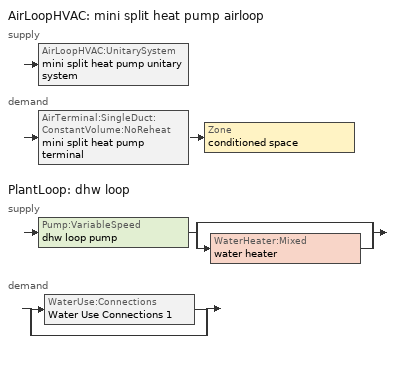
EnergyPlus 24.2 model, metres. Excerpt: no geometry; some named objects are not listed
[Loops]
AirLoopHVAC 'mini split heat pump airloop'
 supply: AirLoopHVAC:UnitarySystem 'mini split heat pump unitary system'
 demand: AirTerminal:SingleDuct:ConstantVolume:NoReheat 'mini split heat pump terminal' > Zone 'conditioned space'
PlantLoop 'dhw loop'
 supply: Pump:VariableSpeed 'dhw loop pump' > split
  | bypass
  | WaterHeater:Mixed 'water heater'
 demand: split
  | WaterUse:Connections 'Water Use Connections 1'
  | bypass
[ZoneControl:Thermostat]
conditioned space Thermostat: Zone or ZoneList=conditioned space; Control Type Schedule=conditioned space Thermostat Schedule; Control 1=conditioned space temperature setpoint; Temperature Difference Between Cutout And Setpoint {deltaC}=0
[ThermostatSetpoint:DualSetpoint]
conditioned space temperature setpoint: Heating Setpoint Temperature Schedule=heating setpoint; Cooling Setpoint Temperature Schedule=cooling setpoint
[ZoneHVAC:Baseboard:Convective:Electric]
electric baseboard: Availability Schedule=Always On Discrete; Heating Design Capacity {W}=9755.75; Efficiency=1
[AirTerminal:SingleDuct:ConstantVolume:NoReheat]
mini split heat pump terminal: Availability Schedule=Always On Discrete; Maximum Air Flow Rate {m3/s}=0.284584
[Zone equipment]
conditioned space: electric baseboard, mini split heat pump terminal
[AirLoopHVAC]
mini split heat pump airloop: Design Supply Air Flow Rate {m3/s}=0.284584; Design Return Air Flow Fraction of Supply Air Flow=1
[Sizing:System]
mini split heat pump airloop: Type of Load to Size On=Sensible; Design Outdoor Air Flow Rate {m3/s}=Autosize; Central Heating Maximum System Air Flow Ratio=0.3; Preheat Design Temperature {C}=7; Preheat Design Humidity Ratio {kgWater/kgDryAir}=0.008; Precool Design Temperature {C}=12.8; Precool Design Humidity Ratio {kgWater/kgDryAir}=0.008; Central Cooling Design Supply Air Temperature {C}=12.8; Central Heating Design Supply Air Temperature {C}=16.7; Type of Zone Sum to Use=NonCoincident; 100% Outdoor Air in Cooling=Yes; 100% Outdoor Air in Heating=Yes; Central Cooling Design Supply Air Humidity Ratio {kgWater/kgDryAir}=0.0085; Central Heating Design Supply Air Humidity Ratio {kgWater/kgDryAir}=0.008; Cooling Supply Air Flow Rate Method=DesignDay; Cooling Supply Air Flow Rate {m3/s}=0; Cooling Supply Air Flow Rate Per Floor Area {m3/s-m2}=0.00996765; Cooling Fraction of Autosized Cooling Supply Air Flow Rate=1; Cooling Supply Air Flow Rate Per Unit Cooling Capacity {m3/s-W}=3.94755e-05; Heating Supply Air Flow Rate Method=DesignDay; Heating Supply Air Flow Rate {m3/s}=0; Heating Supply Air Flow Rate Per Floor Area {m3/s-m2}=0.00996765; Heating Fraction of Autosized Heating Supply Air Flow Rate=1; Heating Fraction of Autosized Cooling Supply Air Flow Rate=1; Heating Supply Air Flow Rate Per Unit Heating Capacity {m3/s-W}=3.15882e-05; System Outdoor Air Method=ZoneSum; Zone Maximum Outdoor Air Fraction=1; Cooling Design Capacity Method=CoolingDesignCapacity; Cooling Design Capacity {W}=Autosize; Cooling Design Capacity Per Floor Area {W/m2}=234.7; Fraction of Autosized Cooling Design Capacity=1; Heating Design Capacity Method=HeatingDesignCapacity; Heating Design Capacity {W}=Autosize; Heating Design Capacity Per Floor Area {W/m2}=157; Fraction of Autosized Heating Design Capacity=1; Central Cooling Capacity Control Method=OnOff; Occupant Diversity=Autosize
[AvailabilityManager:Scheduled]
mini split heat pump airloop Availability Manager: Schedule=Always On Discrete
[AirLoopHVAC:UnitarySystem]
mini split heat pump unitary system: Control Type=Load; Controlling Zone or Thermostat Location=conditioned space; Dehumidification Control Type=None; Availability Schedule=Always On Discrete; Supply Fan=mini split heat pump supply fan; Fan Placement=BlowThrough; Supply Air Fan Operating Mode Schedule=mini split heat pump auto fan schedule; Heating Coil=mini split heat pump htg coil; DX Heating Coil Sizing Ratio=1; Cooling Coil=mini split heat pump clg coil; Use DOAS DX Cooling Coil=No; Minimum Supply Air Temperature {C}=2; Latent Load Control=SensibleOnlyLoadControl; Cooling Supply Air Flow Rate Method=SupplyAirFlowRate; Cooling Supply Air Flow Rate {m3/s}=0.284584; Heating Supply Air Flow Rate Method=SupplyAirFlowRate; Heating Supply Air Flow Rate {m3/s}=0.284584; No Load Supply Air Flow Rate Method=SupplyAirFlowRate; No Load Supply Air Flow Rate {m3/s}=0; No Load Supply Air Flow Rate Control Set To Low Speed=Yes; Maximum Supply Air Temperature {C}=48.8889; Maximum Outdoor Dry-Bulb Temperature for Supplemental Heater Operation {C}=21; Ancillary On-Cycle Electric Power {W}=0; Ancillary Off-Cycle Electric Power {W}=0; Design Specification Multispeed Object=Unitary System Performance Multispeed 1
[Fan:SystemModel]
mini split heat pump supply fan: Availability Schedule=Always On Discrete; Design Maximum Air Flow Rate {m3/s}=0.350473; Speed Control Method=Discrete; Electric Power Minimum Flow Rate Fraction=0.2; Design Pressure Rise {Pa}=500; Motor Efficiency=1; Motor In Air Stream Fraction=1; Design Electric Power Consumption {W}=Autosize; Design Power Sizing Method=PowerPerFlow; Electric Power Per Unit Flow Rate {W/(m3/s)}=148.322; Electric Power Per Unit Flow Rate Per Unit Pressure {W/((m3/s)-Pa)}=1.66667; Fan Total Efficiency=0.7; Motor Loss Radiative Fraction=0; Number of Speeds=4; Speed Flow Fraction 1=0.20706; Speed Electric Power Fraction 1=0.00888; Speed Flow Fraction 2=0.252; Speed Electric Power Fraction 2=0.016; Speed Flow Fraction 3=0.812; Speed Electric Power Fraction 3=0.53539; Speed Flow Fraction 4=1; Speed Electric Power Fraction 4=1
[Coil:Heating:DX:MultiSpeed]
mini split heat pump htg coil: Availability Schedule=Always On Discrete; Minimum Outdoor Dry-Bulb Temperature for Compressor Operation {C}=-28.8889; Crankcase Heater Capacity {W}=50; Maximum Outdoor Dry-Bulb Temperature for Crankcase Heater Operation {C}=10; Defrost Energy Input Ratio Function of Temperature Curve=Defrosteir; Maximum Outdoor Dry-Bulb Temperature for Defrost Operation {C}=4.44444; Defrost Strategy=ReverseCycle; Defrost Control=Timed; Defrost Time Period Fraction=0.058333; Resistive Defrost Heater Capacity {W}=AutoSize; Apply Part Load Fraction to Speeds Greater than 1=No; Fuel Type=Electricity; Region number for Calculating HSPF=4; Number of Speeds=2; Speed Gross Rated Heating Capacity 1 {W}=1644; Speed Gross Rated Heating COP 1 {W/W}=4.00397; Speed Rated Air Flow Rate 1 {m3/s}=0.0882919; Speed Rated Supply Air Fan Power Per Volume Flow Rate 2017 1 {W/(m3/s)}=773.3; Speed Rated Supply Air Fan Power Per Volume Flow Rate 2023 1 {W/(m3/s)}=934.4; Speed Heating Capacity Function of Temperature Curve Name 1=Heat-CAP-fT1; Speed Heating Capacity Function of Flow Fraction Curve Name 1=Heat-CAP-fFF1; Speed Energy Input Ratio Function of Temperature Curve Name 1=Heat-EIR-fT1; Speed Energy Input Ratio Function of Flow Fraction Curve Name 1=Heat-EIR-fFF1; Speed Part Load Fraction Correlation Curve Name 1=Heat-PLF-fPLR1; Speed Rated Waste Heat Fraction of Power Input 1=0.2; Speed Waste Heat Function of Temperature Curve Name 1=ConstantBiquadratic 1; Speed Gross Rated Heating Capacity 2 {W}=6475.14; Speed Gross Rated Heating COP 2 {W/W}=2.72212; Speed Rated Air Flow Rate 2 {m3/s}=0.350364; Speed Rated Supply Air Fan Power Per Volume Flow Rate 2017 2 {W/(m3/s)}=773.3; Speed Rated Supply Air Fan Power Per Volume Flow Rate 2023 2 {W/(m3/s)}=934.4; Speed Heating Capacity Function of Temperature Curve Name 2=Heat-CAP-fT2; Speed Heating Capacity Function of Flow Fraction Curve Name 2=Heat-CAP-fFF2; Speed Energy Input Ratio Function of Temperature Curve Name 2=Heat-EIR-fT2; Speed Energy Input Ratio Function of Flow Fraction Curve Name 2=Heat-EIR-fFF2; Speed Part Load Fraction Correlation Curve Name 2=Heat-PLF-fPLR2; Speed Rated Waste Heat Fraction of Power Input 2=0.2; Speed Waste Heat Function of Temperature Curve Name 2=ConstantBiquadratic 1
[Coil:Cooling:DX:MultiSpeed]
mini split heat pump clg coil: Availability Schedule=Always On Discrete; Condenser Type=AirCooled; Minimum Outdoor Dry-Bulb Temperature for Compressor Operation {C}=-25; Apply Part Load Fraction to Speeds Greater than 1=No; Apply Latent Degradation to Speeds Greater than 1=No; Crankcase Heater Capacity {W}=50; Maximum Outdoor Dry-Bulb Temperature for Crankcase Heater Operation {C}=10; Basin Heater Capacity {W/K}=0; Basin Heater Setpoint Temperature {C}=2; Fuel Type=Electricity; Number of Speeds=2; Speed Gross Rated Total Cooling Capacity 1 {W}=1351.96; Speed Gross Rated Sensible Heat Ratio 1=0.806404; Speed Gross Rated Cooling COP 1 {W/W}=3.24129; Speed Rated Air Flow Rate 1 {m3/s}=0.0725462; Speed Rated Evaporator Fan Power Per Volume Flow Rate 2017 1 {W/(m3/s)}=773.3; Speed Rated Evaporator Fan Power Per Volume Flow Rate 2023 1 {W/(m3/s)}=934.4; Speed Total Cooling Capacity Function of Temperature Curve Name 1=Cool-CAP-fT1; Speed Total Cooling Capacity Function of Flow Fraction Curve Name 1=Cool-CAP-fFF1; Speed Energy Input Ratio Function of Temperature Curve Name 1=Cool-EIR-fT1; Speed Energy Input Ratio Function of Flow Fraction Curve Name 1=Cool-EIR-fFF1; Speed Part Load Fraction Correlation Curve Name 1=Cool-PLF-fPLR1; Speed Nominal Time for Condensate Removal to Begin 1 {s}=1000; Speed Ratio of Initial Moisture Evaporation Rate and Steady State Latent Capacity 1=1.5; Speed Maximum Cycling Rate 1 {cycles/hr}=3; Speed Latent Capacity Time Constant 1 {s}=45; Speed Rated Waste Heat Fraction of Power Input 1=0.2; Speed Waste Heat Function of Temperature Curve Name 1=ConstantBiquadratic; Speed Evaporative Condenser Effectiveness 1=0.9; Speed Evaporative Condenser Air Flow Rate 1 {m3/s}=AutoSize; Speed Rated Evaporative Condenser Pump Power Consumption 1 {W}=AutoSize; Speed Gross Rated Total Cooling Capacity 2 {W}=5327.81; Speed Gross Rated Sensible Heat Ratio 2=0.759942; Speed Gross Rated Cooling COP 2 {W/W}=2.58185; Speed Rated Air Flow Rate 2 {m3/s}=0.284495; Speed Rated Evaporator Fan Power Per Volume Flow Rate 2017 2 {W/(m3/s)}=773.3; Speed Rated Evaporator Fan Power Per Volume Flow Rate 2023 2 {W/(m3/s)}=934.4; Speed Total Cooling Capacity Function of Temperature Curve Name 2=Cool-CAP-fT2; Speed Total Cooling Capacity Function of Flow Fraction Curve Name 2=Cool-CAP-fFF2; Speed Energy Input Ratio Function of Temperature Curve Name 2=Cool-EIR-fT2; Speed Energy Input Ratio Function of Flow Fraction Curve Name 2=Cool-EIR-fFF2; Speed Part Load Fraction Correlation Curve Name 2=Cool-PLF-fPLR2; Speed Nominal Time for Condensate Removal to Begin 2 {s}=1000; Speed Ratio of Initial Moisture Evaporation Rate and Steady State Latent Capacity 2=1.5; Speed Maximum Cycling Rate 2 {cycles/hr}=3; Speed Latent Capacity Time Constant 2 {s}=45; Speed Rated Waste Heat Fraction of Power Input 2=0.2; Speed Waste Heat Function of Temperature Curve Name 2=ConstantBiquadratic; Speed Evaporative Condenser Effectiveness 2=0.9; Speed Evaporative Condenser Air Flow Rate 2 {m3/s}=AutoSize; Speed Rated Evaporative Condenser Pump Power Consumption 2 {W}=AutoSize
[UnitarySystemPerformance:Multispeed]
Unitary System Performance Multispeed 1: Number of Speeds for Heating=2; Number of Speeds for Cooling=2; Single Mode Operation=No; No Load Supply Air Flow Rate Ratio=1; Heating Speed Supply Air Flow Ratio 1=0.310345; Cooling Speed Supply Air Flow Ratio 1=0.255; Heating Speed Supply Air Flow Ratio 2=1.23153; Cooling Speed Supply Air Flow Ratio 2=1
[PlantLoop]
dhw loop: Fluid Type=Water; Plant Equipment Operation Scheme=dhw loop Operation Schemes; Maximum Loop Temperature {C}=100; Minimum Loop Temperature {C}=0; Maximum Loop Flow Rate {m3/s}=0.01; Minimum Loop Flow Rate {m3/s}=0; Plant Loop Volume {m3}=0.003; Load Distribution Scheme=Optimal; Plant Loop Demand Calculation Scheme=SingleSetpoint; Common Pipe Simulation=None
[Sizing:Plant]
dhw loop: Loop Type=Heating; Design Loop Exit Temperature {C}=56; Loop Design Temperature Difference {deltaC}=5.55556; Sizing Option=NonCoincident; Zone Timesteps in Averaging Window=1; Coincident Sizing Factor Mode=None
[Pump:VariableSpeed]
dhw loop pump: Design Maximum Flow Rate {m3/s}=0.01; Design Pump Head {Pa}=1; Design Power Consumption {W}=0; Motor Efficiency=0.85; Fraction of Motor Inefficiencies to Fluid Stream=0; Coefficient 1 of the Part Load Performance Curve=0; Coefficient 2 of the Part Load Performance Curve=1; Coefficient 3 of the Part Load Performance Curve=0; Coefficient 4 of the Part Load Performance Curve=0; Design Minimum Flow Rate {m3/s}=0; Pump Control Type=Intermittent; Skin Loss Radiative Fraction=0.5; Design Power Sizing Method=PowerPerFlowPerPressure; Design Electric Power per Unit Flow Rate {W/(m3/s)}=348701.1; Design Shaft Power per Unit Flow Rate per Unit Head {W/((m3/s)-Pa)}=1.28205; Design Minimum Flow Rate Fraction=0
[WaterHeater:Mixed]
water heater: Tank Volume {m3}=0.245635; Setpoint Temperature Schedule=water heater setpoint; Deadband Temperature Difference {deltaC}=2; Maximum Temperature Limit {C}=99; Heater Control Type=Cycle; Heater Maximum Capacity {W}=5500.06; Heater Minimum Capacity {W}=0; Heater Ignition Minimum Flow Rate {m3/s}=0; Heater Ignition Delay {s}=0; Heater Fuel Type=Electricity; Heater Thermal Efficiency=1; Off Cycle Parasitic Fuel Consumption Rate {W}=0; Off Cycle Parasitic Fuel Type=Electricity; Off Cycle Parasitic Heat Fraction to Tank=0; On Cycle Parasitic Fuel Consumption Rate {W}=0; On Cycle Parasitic Fuel Type=Electricity; On Cycle Parasitic Heat Fraction to Tank=0; Ambient Temperature Indicator=Zone; Ambient Temperature Zone=conditioned space; Off Cycle Loss Coefficient to Ambient Temperature {W/K}=2.93714; Off Cycle Loss Fraction to Zone=1; On Cycle Loss Coefficient to Ambient Temperature {W/K}=2.93714; On Cycle Loss Fraction to Zone=1; Use Side Effectiveness=1; Source Side Effectiveness=1; Use Side Design Flow Rate {m3/s}=Autosize; Source Side Design Flow Rate {m3/s}=Autosize; Indirect Water Heating Recovery Time {hr}=1.5; Source Side Flow Control Mode=IndirectHeatPrimarySetpoint
[WaterHeater:Sizing]
water heater: Design Mode=PeakDraw; Time Storage Can Meet Peak Draw {hr}=0.538503; Time for Tank Recovery {hr}=0; Nominal Tank Volume for Autosizing Plant Connections {m3}=1
[SetpointManager:Scheduled]
Setpoint Manager Scheduled 1: Control Variable=Temperature; Schedule=dhw temp
[WaterUse:Connections]
Water Use Connections 1: Drain Water Heat Exchanger Type=None; Drain Water Heat Exchanger Destination=Plant; Water Use Equipment Name 1=dhw fixtures; Water Use Equipment Name 2=dhw distribution waste; Water Use Equipment Name 3=clothes washer; Water Use Equipment Name 4=dishwasher
[WaterUse:Equipment]
Name | Peak Flow Rate {m3/s} | Flow Rate Fraction Schedule | Target Temperature Schedule
dhw fixtures | 4.45828e-06 | dhw fixtures schedule | mixed water temperature schedule
dhw distribution waste | 1.35156e-06 | dhw fixtures schedule | mixed water temperature schedule
clothes washer | 9.69919e-07 | clothes washer schedule
dishwasher | 2.90872e-07 | dishwasher schedule
[PlantEquipmentOperationSchemes]
dhw loop Operation Schemes: Control Scheme Object Type 1=PlantEquipmentOperation:HeatingLoad; Control Scheme Name 1=dhw loop Heating Operation Scheme; Control Scheme Schedule Name 1=Always On Discrete
[PlantEquipmentOperation:HeatingLoad]
dhw loop Heating Operation Scheme: Load Range Lower Limit 1 {W}=0; Load Range Upper Limit 1 {W}=1000000000; Range Equipment List Name 1=dhw loop Heating Equipment List
[PlantEquipmentList]
dhw loop Heating Equipment List: WaterHeater:Mixed, water heater
[EnergyManagementSystem:GlobalVariable]
infil_program_Qfan
infil_program_Qinf
mini_split_heat_pump_airloop_Fan_RTF
natural_vent_program_Qnv
natural_vent_program_Qwhf
[EnergyManagementSystem:InternalVariable]
mini_split_heat_pump_airloop_max_sup_fan_mfr: Internal Data Index Key=mini split heat pump supply fan; Internal Data Type=Fan Maximum Mass Flow Rate
[EnergyManagementSystem:Sensor]
Name | Output:Variable or Output:Meter Index Key | Output:Variable or Output:Meter
airflow_gain | infil flow | Infiltration Sensible Heat Gain Energy
airflow_gain_1 | natural vent flow | Infiltration Sensible Heat Gain Energy
airflow_gain_2 | whole house fan flow | Infiltration Sensible Heat Gain Energy
airflow_loss | infil flow | Infiltration Sensible Heat Loss Energy
airflow_loss_1 | natural vent flow | Infiltration Sensible Heat Loss Energy
airflow_loss_2 | whole house fan flow | Infiltration Sensible Heat Loss Energy
clg_load_cond |  | Cooling:EnergyTransfer:Zone:CONDITIONED SPACE
clg_sp_s; clg_sp_s_1 | cooling setpoint | Schedule Value
clothes_dryer_exhaust_0_sch_s | clothes dryer exhaust 0 schedule | Schedule Value
conditioned_space_clg_unmet_s | conditioned space | Zone Cooling Setpoint Not Met Time
conditioned_space_htg_unmet_s | conditioned space | Zone Heating Setpoint Not Met Time
cool_season | cooling season schedule | Schedule Value
dhw_loss | water heater | Water Heater Heat Loss Energy
dhw_rtf | water heater | Water Heater Runtime Fraction
fridge_tin_s; tin_s; tin_s_1 | conditioned space | Zone Mean Air Temperature
htg_load_cond |  | Heating:EnergyTransfer:Zone:CONDITIONED SPACE
htg_sp_s; htg_sp_s_1 | heating setpoint | Schedule Value
ig_ee_conv | clothes dryer | Electric Equipment Convective Heating Energy
ig_ee_conv_1 | clothes washer | Electric Equipment Convective Heating Energy
ig_ee_conv_2 | cooking range | Electric Equipment Convective Heating Energy
ig_ee_conv_3 | dishwasher | Electric Equipment Convective Heating Energy
ig_ee_conv_4 | fridge | Electric Equipment Convective Heating Energy
ig_ee_conv_5 | misc plug loads | Electric Equipment Convective Heating Energy
ig_ee_conv_6 | whole house fan | Electric Equipment Convective Heating Energy
ig_ee_rad | clothes dryer | Electric Equipment Radiant Heating Energy
ig_ee_rad_1 | clothes washer | Electric Equipment Radiant Heating Energy
ig_ee_rad_2 | cooking range | Electric Equipment Radiant Heating Energy
ig_ee_rad_3 | dishwasher | Electric Equipment Radiant Heating Energy
ig_ee_rad_4 | fridge | Electric Equipment Radiant Heating Energy
ig_ee_rad_5 | misc plug loads | Electric Equipment Radiant Heating Energy
ig_ee_rad_6 | whole house fan | Electric Equipment Radiant Heating Energy
ig_lgt_conv | interior lighting | Lights Convective Heating Energy
ig_lgt_rad | interior lighting | Lights Radiant Heating Energy
ig_lgt_vis | interior lighting | Lights Visible Radiation Heating Energy
ig_oe_conv | clothes dryer 1 | Other Equipment Convective Heating Energy
ig_oe_conv_1 | cooking range 1 | Other Equipment Convective Heating Energy
ig_oe_conv_2 | general water use latent | Other Equipment Convective Heating Energy
ig_oe_conv_3 | general water use sensible | Other Equipment Convective Heating Energy
ig_oe_conv_4 | water heater energy adjustment1 | Other Equipment Convective Heating Energy
ig_oe_rad | clothes dryer 1 | Other Equipment Radiant Heating Energy
ig_oe_rad_1 | cooking range 1 | Other Equipment Radiant Heating Energy
ig_oe_rad_2 | general water use latent | Other Equipment Radiant Heating Energy
ig_oe_rad_3 | general water use sensible | Other Equipment Radiant Heating Energy
ig_oe_rad_4 | water heater energy adjustment1 | Other Equipment Radiant Heating Energy
ig_ppl_conv | occupants | People Convective Heating Energy
ig_ppl_rad | occupants | People Radiant Heating Energy
im_conv | furniture mass conditioned space 1 | Surface Inside Face Convection Heat Gain Energy
im_conv_1 | partition wall mass | Surface Inside Face Convection Heat Gain Energy
im_ig | furniture mass conditioned space 1 | Surface Inside Face Internal Gains Radiation Heat Gain Energy
im_ig_1 | partition wall mass | Surface Inside Face Internal Gains Radiation Heat Gain Energy
im_lgt | furniture mass conditioned space 1 | Surface Inside Face Lights Radiation Heat Gain Energy
im_lgt_1 | partition wall mass | Surface Inside Face Lights Radiation Heat Gain Energy
im_sol | furniture mass conditioned space 1 | Surface Inside Face Solar Radiation Heat Gain Energy
im_sol_1 | partition wall mass | Surface Inside Face Solar Radiation Heat Gain Energy
im_surf | furniture mass conditioned space 1 | Surface Inside Face Net Surface Thermal Radiation Heat Gain Energy
im_surf_1 | partition wall mass | Surface Inside Face Net Surface Thermal Radiation Heat Gain Energy
mech_vent_bath_fan_0_sch_s | mech vent bath fan 0 schedule | Schedule Value
mech_vent_bath_fan_1_sch_s | mech vent bath fan 1 schedule | Schedule Value
mech_vent_range_fan_0_sch_s | mech vent range fan 0 schedule | Schedule Value
mini_split_heat_pump_airloop_Fan_RTF_s | mini split heat pump supply fan | Fan Runtime Fraction Speed 1
mini_split_heat_pump_airloop_Fan_RTF_s_1 | mini split heat pump supply fan | Fan Runtime Fraction Speed 2
mini_split_heat_pump_airloop_Fan_RTF_s_2 | mini split heat pump supply fan | Fan Runtime Fraction Speed 3
mini_split_heat_pump_airloop_Fan_RTF_s_3 | mini split heat pump supply fan | Fan Runtime Fraction Speed 4
mini_split_heat_pump_clg_coil_s | mini split heat pump clg coil | Cooling Coil Total Cooling Energy
mini_split_heat_pump_htg_coil_s | mini split heat pump htg coil | Heating Coil Heating Energy
mini_split_heat_pump_supply_fan_s | mini split heat pump supply fan | Fan Electricity Energy
mv_conv | mech vent bath fan 0 | Electric Equipment Convective Heating Energy
mv_conv_1 | mech vent bath fan 1 | Electric Equipment Convective Heating Energy
mv_conv_2 | mech vent house fan | Electric Equipment Convective Heating Energy
mv_conv_3 | mech vent house fan cfis | Electric Equipment Convective Heating Energy
mv_conv_4 | mech vent range fan 0 | Electric Equipment Convective Heating Energy
mv_conv_5 | mech vent house fan latent load | Other Equipment Convective Heating Energy
mv_conv_6 | mech vent house fan sensible load | Other Equipment Convective Heating Energy
mv_rad | mech vent bath fan 0 | Electric Equipment Radiant Heating Energy
mv_rad_1 | mech vent bath fan 1 | Electric Equipment Radiant Heating Energy
mv_rad_2 | mech vent house fan | Electric Equipment Radiant Heating Energy
mv_rad_3 | mech vent house fan cfis | Electric Equipment Radiant Heating Energy
mv_rad_4 | mech vent range fan 0 | Electric Equipment Radiant Heating Energy
mv_rad_5 | mech vent house fan latent load | Other Equipment Radiant Heating Energy
mv_rad_6 | mech vent house fan sensible load | Other Equipment Radiant Heating Energy
natural_vent_s | natural vent schedule | Schedule Value
out_pb_s |  | Site Outdoor Air Barometric Pressure
out_wt_s |  | Site Outdoor Air Humidity Ratio
site_vw_s |  | Site Wind Speed
ss_back_out | Window1 | Surface Window Shortwave from Zone Back Out Window Heat Transfer Rate
ss_back_out_1 | Window10 | Surface Window Shortwave from Zone Back Out Window Heat Transfer Rate
ss_back_out_10 | Window9 | Surface Window Shortwave from Zone Back Out Window Heat Transfer Rate
ss_back_out_2 | Window11 | Surface Window Shortwave from Zone Back Out Window Heat Transfer Rate
ss_back_out_3 | Window12 | Surface Window Shortwave from Zone Back Out Window Heat Transfer Rate
ss_back_out_4 | Window2 | Surface Window Shortwave from Zone Back Out Window Heat Transfer Rate
ss_back_out_5 | Window4 | Surface Window Shortwave from Zone Back Out Window Heat Transfer Rate
ss_back_out_6 | Window5 | Surface Window Shortwave from Zone Back Out Window Heat Transfer Rate
ss_back_out_7 | Window6 | Surface Window Shortwave from Zone Back Out Window Heat Transfer Rate
ss_back_out_8 | Window7 | Surface Window Shortwave from Zone Back Out Window Heat Transfer Rate
ss_back_out_9 | Window8 | Surface Window Shortwave from Zone Back Out Window Heat Transfer Rate
ss_conv | Door1 | Surface Inside Face Convection Heat Gain Energy
ss_conv_1 | Window1 | Surface Inside Face Convection Heat Gain Energy
ss_conv_10 | Window8 | Surface Inside Face Convection Heat Gain Energy
ss_conv_11 | Window9 | Surface Inside Face Convection Heat Gain Energy
ss_conv_2 | Window10 | Surface Inside Face Convection Heat Gain Energy
ss_conv_3 | Window11 | Surface Inside Face Convection Heat Gain Energy
ss_conv_4 | Window12 | Surface Inside Face Convection Heat Gain Energy
ss_conv_5 | Window2 | Surface Inside Face Convection Heat Gain Energy
ss_conv_6 | Window4 | Surface Inside Face Convection Heat Gain Energy
ss_conv_7 | Window5 | Surface Inside Face Convection Heat Gain Energy
ss_conv_8 | Window6 | Surface Inside Face Convection Heat Gain Energy
ss_conv_9 | Window7 | Surface Inside Face Convection Heat Gain Energy
ss_ig | Door1 | Surface Inside Face Internal Gains Radiation Heat Gain Energy
ss_ig_1 | Window1 | Surface Inside Face Internal Gains Radiation Heat Gain Energy
ss_ig_10 | Window8 | Surface Inside Face Internal Gains Radiation Heat Gain Energy
ss_ig_11 | Window9 | Surface Inside Face Internal Gains Radiation Heat Gain Energy
ss_ig_2 | Window10 | Surface Inside Face Internal Gains Radiation Heat Gain Energy
ss_ig_3 | Window11 | Surface Inside Face Internal Gains Radiation Heat Gain Energy
ss_ig_4 | Window12 | Surface Inside Face Internal Gains Radiation Heat Gain Energy
ss_ig_5 | Window2 | Surface Inside Face Internal Gains Radiation Heat Gain Energy
ss_ig_6 | Window4 | Surface Inside Face Internal Gains Radiation Heat Gain Energy
ss_ig_7 | Window5 | Surface Inside Face Internal Gains Radiation Heat Gain Energy
ss_ig_8 | Window6 | Surface Inside Face Internal Gains Radiation Heat Gain Energy
ss_ig_9 | Window7 | Surface Inside Face Internal Gains Radiation Heat Gain Energy
ss_lgt | Door1 | Surface Inside Face Lights Radiation Heat Gain Energy
ss_sol | Door1 | Surface Inside Face Solar Radiation Heat Gain Energy
ss_surf | Door1 | Surface Inside Face Net Surface Thermal Radiation Heat Gain Energy
ss_surf_1 | Window1 | Surface Inside Face Net Surface Thermal Radiation Heat Gain Energy
ss_surf_10 | Window8 | Surface Inside Face Net Surface Thermal Radiation Heat Gain Energy
ss_surf_11 | Window9 | Surface Inside Face Net Surface Thermal Radiation Heat Gain Energy
ss_surf_2 | Window10 | Surface Inside Face Net Surface Thermal Radiation Heat Gain Energy
ss_surf_3 | Window11 | Surface Inside Face Net Surface Thermal Radiation Heat Gain Energy
ss_surf_4 | Window12 | Surface Inside Face Net Surface Thermal Radiation Heat Gain Energy
ss_surf_5 | Window2 | Surface Inside Face Net Surface Thermal Radiation Heat Gain Energy
ss_surf_6 | Window4 | Surface Inside Face Net Surface Thermal Radiation Heat Gain Energy
ss_surf_7 | Window5 | Surface Inside Face Net Surface Thermal Radiation Heat Gain Energy
ss_surf_8 | Window6 | Surface Inside Face Net Surface Thermal Radiation Heat Gain Energy
ss_surf_9 | Window7 | Surface Inside Face Net Surface Thermal Radiation Heat Gain Energy
ss_trans_in | Window1 | Surface Window Transmitted Solar Radiation Rate
ss_trans_in_1 | Window10 | Surface Window Transmitted Solar Radiation Rate
ss_trans_in_10 | Window9 | Surface Window Transmitted Solar Radiation Rate
ss_trans_in_2 | Window11 | Surface Window Transmitted Solar Radiation Rate
ss_trans_in_3 | Window12 | Surface Window Transmitted Solar Radiation Rate
ss_trans_in_4 | Window2 | Surface Window Transmitted Solar Radiation Rate
ss_trans_in_5 | Window4 | Surface Window Transmitted Solar Radiation Rate
ss_trans_in_6 | Window5 | Surface Window Transmitted Solar Radiation Rate
ss_trans_in_7 | Window6 | Surface Window Transmitted Solar Radiation Rate
ss_trans_in_8 | Window7 | Surface Window Transmitted Solar Radiation Rate
ss_trans_in_9 | Window8 | Surface Window Transmitted Solar Radiation Rate
ss_trans_out | Window1 | Surface Inside Face Initial Transmitted Diffuse Transmitted Out Window Solar Radiation Rate
ss_trans_out_1 | Window10 | Surface Inside Face Initial Transmitted Diffuse Transmitted Out Window Solar Radiation Rate
ss_trans_out_10 | Window9 | Surface Inside Face Initial Transmitted Diffuse Transmitted Out Window Solar Radiation Rate
ss_trans_out_2 | Window11 | Surface Inside Face Initial Transmitted Diffuse Transmitted Out Window Solar Radiation Rate
ss_trans_out_3 | Window12 | Surface Inside Face Initial Transmitted Diffuse Transmitted Out Window Solar Radiation Rate
ss_trans_out_4 | Window2 | Surface Inside Face Initial Transmitted Diffuse Transmitted Out Window Solar Radiation Rate
ss_trans_out_5 | Window4 | Surface Inside Face Initial Transmitted Diffuse Transmitted Out Window Solar Radiation Rate
ss_trans_out_6 | Window5 | Surface Inside Face Initial Transmitted Diffuse Transmitted Out Window Solar Radiation Rate
ss_trans_out_7 | Window6 | Surface Inside Face Initial Transmitted Diffuse Transmitted Out Window Solar Radiation Rate
ss_trans_out_8 | Window7 | Surface Inside Face Initial Transmitted Diffuse Transmitted Out Window Solar Radiation Rate
ss_trans_out_9 | Window8 | Surface Inside Face Initial Transmitted Diffuse Transmitted Out Window Solar Radiation Rate
s_conv | Floor1 | Surface Inside Face Convection Heat Gain Energy
s_conv_1 | FoundationWall1 | Surface Inside Face Convection Heat Gain Energy
s_conv_10 | RimJoist2:315 | Surface Inside Face Convection Heat Gain Energy
s_conv_11 | RimJoist2:45 | Surface Inside Face Convection Heat Gain Energy
s_conv_12 | Slab1 | Surface Inside Face Convection Heat Gain Energy
s_conv_13 | Wall1:135 | Surface Inside Face Convection Heat Gain Energy
s_conv_14 | Wall1:225 | Surface Inside Face Convection Heat Gain Energy
s_conv_15 | Wall1:315 | Surface Inside Face Convection Heat Gain Energy
s_conv_16 | Wall1:45 | Surface Inside Face Convection Heat Gain Energy
s_conv_17 | Wall2:135 | Surface Inside Face Convection Heat Gain Energy
s_conv_18 | Wall2:225 | Surface Inside Face Convection Heat Gain Energy
s_conv_19 | Wall2:315 | Surface Inside Face Convection Heat Gain Energy
s_conv_2 | inferred conditioned ceiling | Surface Inside Face Convection Heat Gain Energy
s_conv_20 | Wall2:45 | Surface Inside Face Convection Heat Gain Energy
s_conv_3 | inferred conditioned floor | Surface Inside Face Convection Heat Gain Energy
s_conv_4 | RimJoist1:135 | Surface Inside Face Convection Heat Gain Energy
s_conv_5 | RimJoist1:225 | Surface Inside Face Convection Heat Gain Energy
s_conv_6 | RimJoist1:315 | Surface Inside Face Convection Heat Gain Energy
s_conv_7 | RimJoist1:45 | Surface Inside Face Convection Heat Gain Energy
s_conv_8 | RimJoist2:135 | Surface Inside Face Convection Heat Gain Energy
s_conv_9 | RimJoist2:225 | Surface Inside Face Convection Heat Gain Energy
s_ig | Floor1 | Surface Inside Face Internal Gains Radiation Heat Gain Energy
s_ig_1 | FoundationWall1 | Surface Inside Face Internal Gains Radiation Heat Gain Energy
s_ig_10 | RimJoist2:315 | Surface Inside Face Internal Gains Radiation Heat Gain Energy
s_ig_11 | RimJoist2:45 | Surface Inside Face Internal Gains Radiation Heat Gain Energy
s_ig_12 | Slab1 | Surface Inside Face Internal Gains Radiation Heat Gain Energy
s_ig_13 | Wall1:135 | Surface Inside Face Internal Gains Radiation Heat Gain Energy
s_ig_14 | Wall1:225 | Surface Inside Face Internal Gains Radiation Heat Gain Energy
s_ig_15 | Wall1:315 | Surface Inside Face Internal Gains Radiation Heat Gain Energy
s_ig_16 | Wall1:45 | Surface Inside Face Internal Gains Radiation Heat Gain Energy
s_ig_17 | Wall2:135 | Surface Inside Face Internal Gains Radiation Heat Gain Energy
s_ig_18 | Wall2:225 | Surface Inside Face Internal Gains Radiation Heat Gain Energy
s_ig_19 | Wall2:315 | Surface Inside Face Internal Gains Radiation Heat Gain Energy
s_ig_2 | inferred conditioned ceiling | Surface Inside Face Internal Gains Radiation Heat Gain Energy
s_ig_20 | Wall2:45 | Surface Inside Face Internal Gains Radiation Heat Gain Energy
s_ig_3 | inferred conditioned floor | Surface Inside Face Internal Gains Radiation Heat Gain Energy
s_ig_4 | RimJoist1:135 | Surface Inside Face Internal Gains Radiation Heat Gain Energy
s_ig_5 | RimJoist1:225 | Surface Inside Face Internal Gains Radiation Heat Gain Energy
s_ig_6 | RimJoist1:315 | Surface Inside Face Internal Gains Radiation Heat Gain Energy
s_ig_7 | RimJoist1:45 | Surface Inside Face Internal Gains Radiation Heat Gain Energy
s_ig_8 | RimJoist2:135 | Surface Inside Face Internal Gains Radiation Heat Gain Energy
s_ig_9 | RimJoist2:225 | Surface Inside Face Internal Gains Radiation Heat Gain Energy
s_lgt | Floor1 | Surface Inside Face Lights Radiation Heat Gain Energy
s_lgt_1 | FoundationWall1 | Surface Inside Face Lights Radiation Heat Gain Energy
s_lgt_10 | RimJoist2:315 | Surface Inside Face Lights Radiation Heat Gain Energy
s_lgt_11 | RimJoist2:45 | Surface Inside Face Lights Radiation Heat Gain Energy
s_lgt_12 | Slab1 | Surface Inside Face Lights Radiation Heat Gain Energy
s_lgt_13 | Wall1:135 | Surface Inside Face Lights Radiation Heat Gain Energy
s_lgt_14 | Wall1:225 | Surface Inside Face Lights Radiation Heat Gain Energy
s_lgt_15 | Wall1:315 | Surface Inside Face Lights Radiation Heat Gain Energy
s_lgt_16 | Wall1:45 | Surface Inside Face Lights Radiation Heat Gain Energy
s_lgt_17 | Wall2:135 | Surface Inside Face Lights Radiation Heat Gain Energy
s_lgt_18 | Wall2:225 | Surface Inside Face Lights Radiation Heat Gain Energy
s_lgt_19 | Wall2:315 | Surface Inside Face Lights Radiation Heat Gain Energy
s_lgt_2 | inferred conditioned ceiling | Surface Inside Face Lights Radiation Heat Gain Energy
s_lgt_20 | Wall2:45 | Surface Inside Face Lights Radiation Heat Gain Energy
s_lgt_3 | inferred conditioned floor | Surface Inside Face Lights Radiation Heat Gain Energy
s_lgt_4 | RimJoist1:135 | Surface Inside Face Lights Radiation Heat Gain Energy
s_lgt_5 | RimJoist1:225 | Surface Inside Face Lights Radiation Heat Gain Energy
s_lgt_6 | RimJoist1:315 | Surface Inside Face Lights Radiation Heat Gain Energy
s_lgt_7 | RimJoist1:45 | Surface Inside Face Lights Radiation Heat Gain Energy
s_lgt_8 | RimJoist2:135 | Surface Inside Face Lights Radiation Heat Gain Energy
s_lgt_9 | RimJoist2:225 | Surface Inside Face Lights Radiation Heat Gain Energy
s_sol | Floor1 | Surface Inside Face Solar Radiation Heat Gain Energy
s_sol_1 | FoundationWall1 | Surface Inside Face Solar Radiation Heat Gain Energy
s_sol_10 | RimJoist2:315 | Surface Inside Face Solar Radiation Heat Gain Energy
s_sol_11 | RimJoist2:45 | Surface Inside Face Solar Radiation Heat Gain Energy
s_sol_12 | Slab1 | Surface Inside Face Solar Radiation Heat Gain Energy
s_sol_13 | Wall1:135 | Surface Inside Face Solar Radiation Heat Gain Energy
s_sol_14 | Wall1:225 | Surface Inside Face Solar Radiation Heat Gain Energy
s_sol_15 | Wall1:315 | Surface Inside Face Solar Radiation Heat Gain Energy
s_sol_16 | Wall1:45 | Surface Inside Face Solar Radiation Heat Gain Energy
s_sol_17 | Wall2:135 | Surface Inside Face Solar Radiation Heat Gain Energy
s_sol_18 | Wall2:225 | Surface Inside Face Solar Radiation Heat Gain Energy
s_sol_19 | Wall2:315 | Surface Inside Face Solar Radiation Heat Gain Energy
s_sol_2 | inferred conditioned ceiling | Surface Inside Face Solar Radiation Heat Gain Energy
s_sol_20 | Wall2:45 | Surface Inside Face Solar Radiation Heat Gain Energy
s_sol_3 | inferred conditioned floor | Surface Inside Face Solar Radiation Heat Gain Energy
s_sol_4 | RimJoist1:135 | Surface Inside Face Solar Radiation Heat Gain Energy
s_sol_5 | RimJoist1:225 | Surface Inside Face Solar Radiation Heat Gain Energy
s_sol_6 | RimJoist1:315 | Surface Inside Face Solar Radiation Heat Gain Energy
s_sol_7 | RimJoist1:45 | Surface Inside Face Solar Radiation Heat Gain Energy
s_sol_8 | RimJoist2:135 | Surface Inside Face Solar Radiation Heat Gain Energy
s_sol_9 | RimJoist2:225 | Surface Inside Face Solar Radiation Heat Gain Energy
s_surf | Floor1 | Surface Inside Face Net Surface Thermal Radiation Heat Gain Energy
s_surf_1 | FoundationWall1 | Surface Inside Face Net Surface Thermal Radiation Heat Gain Energy
s_surf_10 | RimJoist2:315 | Surface Inside Face Net Surface Thermal Radiation Heat Gain Energy
s_surf_11 | RimJoist2:45 | Surface Inside Face Net Surface Thermal Radiation Heat Gain Energy
s_surf_12 | Slab1 | Surface Inside Face Net Surface Thermal Radiation Heat Gain Energy
s_surf_13 | Wall1:135 | Surface Inside Face Net Surface Thermal Radiation Heat Gain Energy
s_surf_14 | Wall1:225 | Surface Inside Face Net Surface Thermal Radiation Heat Gain Energy
s_surf_15 | Wall1:315 | Surface Inside Face Net Surface Thermal Radiation Heat Gain Energy
s_surf_16 | Wall1:45 | Surface Inside Face Net Surface Thermal Radiation Heat Gain Energy
s_surf_17 | Wall2:135 | Surface Inside Face Net Surface Thermal Radiation Heat Gain Energy
s_surf_18 | Wall2:225 | Surface Inside Face Net Surface Thermal Radiation Heat Gain Energy
s_surf_19 | Wall2:315 | Surface Inside Face Net Surface Thermal Radiation Heat Gain Energy
s_surf_2 | inferred conditioned ceiling | Surface Inside Face Net Surface Thermal Radiation Heat Gain Energy
s_surf_20 | Wall2:45 | Surface Inside Face Net Surface Thermal Radiation Heat Gain Energy
s_surf_3 | inferred conditioned floor | Surface Inside Face Net Surface Thermal Radiation Heat Gain Energy
s_surf_4 | RimJoist1:135 | Surface Inside Face Net Surface Thermal Radiation Heat Gain Energy
s_surf_5 | RimJoist1:225 | Surface Inside Face Net Surface Thermal Radiation Heat Gain Energy
s_surf_6 | RimJoist1:315 | Surface Inside Face Net Surface Thermal Radiation Heat Gain Energy
s_surf_7 | RimJoist1:45 | Surface Inside Face Net Surface Thermal Radiation Heat Gain Energy
s_surf_8 | RimJoist2:135 | Surface Inside Face Net Surface Thermal Radiation Heat Gain Energy
s_surf_9 | RimJoist2:225 | Surface Inside Face Net Surface Thermal Radiation Heat Gain Energy
tout_db; tout_db_1 | Environment | Site Outdoor Air Drybulb Temperature
tout_s | conditioned space | Zone Outdoor Air Drybulb Temperature
water_heater_energy | water heater | Water Heater Electricity Rate
water_heater_off_cycle_parasitic | water heater | Water Heater Off Cycle Parasitic Electricity Rate
water_heater_on_cycle_parasitic | water heater | Water Heater On Cycle Parasitic Electricity Rate
win_s | conditioned space | Zone Air Humidity Ratio
[EnergyManagementSystem:Actuator]
Name | Actuated Component Unique | Actuated Component Type | Actuated Component Control Type
fridge_schedule_act | fridge schedule | Schedule:Constant | Schedule Value
infil_flow_act | infil flow | Zone Infiltration | Air Exchange Flow Rate
mech_vent_house_fan_cfis_act | mech vent house fan cfis | ElectricEquipment | Electricity Rate
mech_vent_house_fan_latent_load_act | mech vent house fan latent load | OtherEquipment | Power Level
mech_vent_house_fan_sensible_load_act | mech vent house fan sensible load | OtherEquipment | Power Level
mini_split_heat_pump_supply_fan_pressure_rise_act | mini split heat pump supply fan | Fan | Fan Pressure Rise
mini_split_heat_pump_supply_fan_total_efficiency_act | mini split heat pump supply fan | Fan | Fan Total Efficiency
natural_vent_flow_act | natural vent flow | Zone Infiltration | Air Exchange Flow Rate
Sequential_Fraction_Schedule_act | Sequential Fraction Schedule | Schedule:Constant | Schedule Value
water_heater_ec_adj_act | water heater energy adjustment1 | OtherEquipment | Power Level
whole_house_fan_act | whole house fan | ElectricEquipment | Electricity Rate
whole_house_fan_flow_act | whole house fan flow | Zone Infiltration | Air Exchange Flow Rate
whole_house_fan_mix_act | whole house fan mix | ZoneMixing | Air Exchange Flow Rate
[EnergyManagementSystem:Program]
fridge_schedule_program: Set Tin = fridge_tin_s*(9.0/5.0)+32.0; Set fridge_schedule_act = 0; If (Hour == 0); Set fridge_schedule_act = (-0.487+0.019*Tin); ElseIf (Hour == 1); Set fridge_schedule_act = (-0.34+0.016*Tin); ElseIf (Hour == 2); Set fridge_schedule_act = (-0.37+0.017*Tin); ElseIf (Hour == 3); Set fridge_schedule_act = (-0.361+0.016*Tin); ElseIf (Hour == 4); Set fridge_schedule_act = (-0.515+0.018*Tin); ElseIf (Hour == 5); Set fridge_schedule_act = (-0.684+0.021*Tin); ElseIf (Hour == 6); Set fridge_schedule_act = (-0.471+0.019*Tin); ElseIf (Hour == 7); Set fridge_schedule_act = (-0.159+0.015*Tin); ElseIf (Hour == 8); Set fridge_schedule_act = (-0.079+0.015*Tin); ElseIf (Hour == 9); Set fridge_schedule_act = (-0.417+0.019*Tin); ElseIf (Hour == 10); Set fridge_schedule_act = (-0.411+0.018*Tin); ElseIf (Hour == 11); Set fridge_schedule_act = (-0.386+0.018*Tin); ElseIf (Hour == 12); Set fridge_schedule_act = (-0.24+0.016*Tin); ElseIf (Hour == 13); Set fridge_schedule_act = (-0.314+0.017*Tin); ElseIf (Hour == 14); Set fridge_schedule_act = (-0.16+0.015*Tin); ElseIf (Hour == 15); Set fridge_schedule_act = (-0.121+0.015*Tin); ElseIf (Hour == 16); Set fridge_schedule_act = (-0.469+0.02*Tin); ElseIf (Hour == 17); Set fridge_schedule_act = (-0.412+0.02*Tin); ElseIf (Hour == 18); Set fridge_schedule_act = (-0.091+0.017*Tin); ElseIf (Hour == 19); Set fridge_schedule_act = (0.077+0.014*Tin); ElseIf (Hour == 20); Set fridge_schedule_act = (-0.118+0.016*Tin); ElseIf (Hour == 21); Set fridge_schedule_act = (-0.247+0.017*Tin); ElseIf (Hour == 22); Set fridge_schedule_act = (-0.445+0.019*Tin); ElseIf (Hour == 23); Set fridge_schedule_act = (-0.544+0.02*Tin); EndIf
infil_program: Set p_m = 0.14; Set p_s = 0.22; Set s_m = 270; Set s_s = 370; Set z_m = 9.99744; Set z_s = 5.690534908416549; Set f_t = (((s_m/z_m)^p_m)*((z_s/s_s)^p_s)); Set Tdiff = tin_s-tout_s; Set dT = @Abs Tdiff; Set c = 0.0538; Set Cs = 0.1; Set Cw = 0.1654; Set n = 0.65; Set sft = (f_t*0.3); Set temp1 = ((c*Cw)*((sft*site_vw_s)^(2*n)))^2; Set Qinf = (((c*Cs*(dT^n))^2)+temp1)^0.5; Set Qinf = (@Max Qinf 0); Set mech_vent_house_fan_sensible_load_act = 0.0; Set mech_vent_house_fan_latent_load_act = 0.0; Set OASupInPb = out_pb_s; Set OASupInTemp = tout_s; Set OASupInW = out_wt_s; Set OASupRho = (@RhoAirFnPbTdbW OASupInPb OASupInTemp OASupInW); Set OASupCp = (@CpAirFnW OASupInW); Set OASupInEnth = (@HFnTdbW OASupInTemp OASupInW); Set ZoneTemp = tin_s; Set ZoneW = win_s; Set ZoneCp = (@CpAirFnW ZoneW); Set ZoneAirEnth = (@HFnTdbW ZoneTemp ZoneW); Set mech_vent_house_fan_cfis_act = 0.0; Set QWHV_cfis_sup = 0.0; Set QWHV_cfis_suppl_sup = 0.0; Set QWHV_cfis_suppl_exh = 0.0; Set Qrange = 0; Set Qrange = Qrange + 0.075 * mech_vent_range_fan_0_sch_s; Set Qbath = 0; Set Qbath = Qbath + 0.066 * mech_vent_bath_fan_0_sch_s; Set Qbath = Qbath + 0.066 * mech_vent_bath_fan_1_sch_s; Set Qdryer = 0; Set Qdryer = Qdryer + 0.00308 * clothes_dryer_exhaust_0_sch_s; Set QWHV_sup = 0.0; Set QWHV_exh = 0.0; Set Qsupply = QWHV_sup + QWHV_cfis_sup + QWHV_cfis_suppl_sup; Set Qexhaust = Qrange + Qbath + Qdryer + QWHV_exh + QWHV_cfis_suppl_exh; Set Qfan = (@Max Qexhaust Qsupply); Set Qducts = 0; If Qducts < 0; Set Qsupply = Qsupply - Qducts; Else; Set Qexhaust = Qexhaust + Qducts; EndIf; Set Qfan_with_ducts = (@Max Qexhaust Qsupply); Set Qimb = (@Abs (Qsupply - Qexhaust)); If Qinf + Qimb > 0; Set Qtot = Qfan_with_ducts + (Qinf^2) / (Qinf + Qimb); Else; Set Qtot = Qfan_with_ducts; EndIf; Set Qinf_adj = Qtot - Qfan; Set infil_flow_act = Qinf_adj; Set infil_program_Qinf = Qinf_adj; Set infil_program_Qfan = Qfan; Set Qload = Qfan; Set Effectiveness_Sens = 0.0; Set Effectiveness_Lat = 0.0; Set Fan_MFR = Qload * OASupRho; Set ZoneInEnth = OASupInEnth; Set ZoneInTemp = OASupInTemp; Set FanTotalToCond = Fan_MFR * (ZoneInEnth - ZoneAirEnth); Set FanSensToCond = Fan_MFR * ZoneCp * (ZoneInTemp - ZoneTemp); Set FanLatToCond = FanTotalToCond - FanSensToCond; Set mech_vent_house_fan_sensible_load_act = mech_vent_house_fan_sensible_load_act + FanSensToCond; Set mech_vent_house_fan_latent_load_act = mech_vent_house_fan_latent_load_act + FanLatToCond
mini_split_heat_pump_supply_fan_disaggregate_program: Set mini_split_heat_pump_supply_fan_clg = 0; Set mini_split_heat_pump_supply_fan_primary_htg = 0; If mini_split_heat_pump_clg_coil_s > 0; Set mini_split_heat_pump_supply_fan_clg = mini_split_heat_pump_supply_fan_s; Else; Set mini_split_heat_pump_supply_fan_primary_htg = mini_split_heat_pump_supply_fan_s; EndIf
mini_split_heat_pump_supply_fan_power_program: If tout_db_1 < -28.89; Set mini_split_heat_pump_supply_fan_pressure_rise_act = 0; Set mini_split_heat_pump_supply_fan_total_efficiency_act = 1; Else; Set mini_split_heat_pump_supply_fan_pressure_rise_act = NULL; Set mini_split_heat_pump_supply_fan_total_efficiency_act = NULL; EndIf
natural_vent_program: Set Tin = tin_s; Set Tout = tout_s; Set Wout = out_wt_s; Set Pbar = out_pb_s; Set Phiout = (@RhFnTdbWPb Tout Wout Pbar); Set MaxHR = 0.0115; Set Tnvsp = (htg_sp_s + clg_sp_s) / 2; Set NVavail = natural_vent_s; Set ClgSsnAvail = cool_season; Set Qnv = 0; Set Qwhf = 0; Set whole_house_fan_mix_act = 0; Set whole_house_fan_act = 0; If ((Wout < MaxHR) && (Tin > Tout) && (Tin > Tnvsp) && (ClgSsnAvail > 0)); Set WHF_Flow = 0; Set Adj = (Tin-Tnvsp)/(Tin-Tout); Set Adj = (@Min Adj 1); Set Adj = (@Max Adj 0); If (WHF_Flow > 0); Set Qwhf = WHF_Flow*Adj; Set whole_house_fan_mix_act = WHF_Flow*Adj; Set WHF_W = 0; Set whole_house_fan_act = WHF_W*Adj; ElseIf (NVavail > 0); Set NVArea = 0.0; Set Cs = 0.00020930097211020518; Set Cw = 3.386739149971914e-05; Set Tdiff = Tin-Tout; Set dT = (@Abs Tdiff); Set Vwind = site_vw_s; Set SGNV = NVArea*Adj*((((Cs*dT)+(Cw*(Vwind^2)))^0.5)/1000); Set MaxNV = 1.7838889700213765; Set Qnv = (@Min SGNV MaxNV); EndIf; EndIf; Set natural_vent_flow_act = Qnv; Set whole_house_fan_flow_act = Qwhf; Set natural_vent_program_Qnv = Qnv; Set natural_vent_program_Qwhf = Qwhf
Sequential_Fraction_Schedule_program: If tout_db > 4.444444444444445; Set Sequential_Fraction_Schedule_act = 0; Else; Set Sequential_Fraction_Schedule_act = NULL; EndIf
total_airflows_program: Set total_infil_flow_rate = 0; Set total_mechvent_flow_rate = 0; Set total_natvent_flow_rate = 0; Set total_whf_flow_rate = 0; Set total_infil_flow_rate = total_infil_flow_rate + (infil_program_Qinf * 1); Set total_mechvent_flow_rate = total_mechvent_flow_rate + (infil_program_Qfan * 1); Set total_natvent_flow_rate = total_natvent_flow_rate + (natural_vent_program_Qnv * 1); Set total_whf_flow_rate = total_whf_flow_rate + (natural_vent_program_Qwhf * 1)
total_loads_program: Set loads_htg_tot = 0; Set loads_clg_tot = 0; If htg_load_cond > 0; Set loads_htg_tot = loads_htg_tot + (htg_load_cond - clg_load_cond) * 1.0; EndIf; Set loads_htg_tot = (@Max loads_htg_tot 0); If clg_load_cond > 0; Set loads_clg_tot = loads_clg_tot + (clg_load_cond - htg_load_cond) * 1.0; EndIf; Set loads_clg_tot = (@Max loads_clg_tot 0)
[Schedule:Constant]
Name | Hourly Value
Always On Discrete | 1
dhw temp; water heater setpoint | 56
mini split heat pump auto fan schedule | 0
mixed water temperature schedule | 40.5556
[Schedule:Day:Interval]
clothes washer schedule day: No, 01:00, 0.104651, 02:00, 0.0813953, 04:00, 0.0465116, 05:00, 0.0813953, 06:00, 0.127907, 07:00, 0.255814, 08:00, 0.569767, 09:00, 0.848837, 10:00, 1, 11:00, 0.976744, 12:00, 0.872093, 13:00, 0.77907, 14:00, 0.697674, 15:00, 0.569767, 16:00, 0.593023, 17:00, 0.581395, 21:00, 0.569767, 22:00, 0.546512, 23:00, 0.372093, 24:00, 0.197674
clothes washer schedule default day; dishwasher schedule default day; heating setpoint default day; cooling setpoint default day; dhw fixtures schedule default day: No, 24:00, 0
dishwasher schedule day: No, 01:00, 0.135135, 02:00, 0.0630631, 03:00, 0.045045, 05:00, 0.027027, 06:00, 0.0900901, 07:00, 0.18018, 08:00, 0.279279, 09:00, 0.522523, 10:00, 0.585586, 11:00, 0.504505, 12:00, 0.432432, 13:00, 0.378378, 14:00, 0.414414, 15:00, 0.324324, 17:00, 0.342342, 18:00, 0.441441, 19:00, 0.783784, 20:00, 1, 21:00, 0.810811, 22:00, 0.603604, 23:00, 0.396396, 24:00, 0.279279
heating setpoint day: No, 07:00, 18, 23:00, 21, 24:00, 18
cooling setpoint day: No, 24:00, 25
dhw fixtures schedule day: No, 01:00, 0.139535, 02:00, 0.0697674, 03:00, 0.0465116, 04:00, 0.0581395, 05:00, 0.116279, 06:00, 0.395349, 07:00, 0.906977, 08:00, 1, 09:00, 0.930233, 10:00, 0.77907, 11:00, 0.651163, 12:00, 0.546512, 13:00, 0.465116, 14:00, 0.406977, 15:00, 0.383721, 16:00, 0.360465, 17:00, 0.44186, 18:00, 0.593023, 20:00, 0.697674, 21:00, 0.639535, 22:00, 0.55814, 23:00, 0.44186, 24:00, 0.302326
[Schedule:Week:Daily]
clothes washer schedule Week Rule - Jan1-Dec31: clothes washer schedule day, clothes washer schedule day, clothes washer schedule day, clothes washer schedule day, clothes washer schedule day, clothes washer schedule day, clothes washer schedule day, clothes washer schedule default day, clothes washer schedule default day, clothes washer schedule default day, clothes washer schedule default day, clothes washer schedule default day
dishwasher schedule Week Rule - Jan1-Dec31: dishwasher schedule day, dishwasher schedule day, dishwasher schedule day, dishwasher schedule day, dishwasher schedule day, dishwasher schedule day, dishwasher schedule day, dishwasher schedule default day, dishwasher schedule default day, dishwasher schedule default day, dishwasher schedule default day, dishwasher schedule default day
heating setpoint Week Rule - Jan1-Dec31: heating setpoint day, heating setpoint day, heating setpoint day, heating setpoint day, heating setpoint day, heating setpoint day, heating setpoint day, heating setpoint default day, heating setpoint default day, heating setpoint default day, heating setpoint default day, heating setpoint default day
cooling setpoint Week Rule - Jan1-Dec31: cooling setpoint day, cooling setpoint day, cooling setpoint day, cooling setpoint day, cooling setpoint day, cooling setpoint day, cooling setpoint day, cooling setpoint default day, cooling setpoint default day, cooling setpoint default day, cooling setpoint default day, cooling setpoint default day
dhw fixtures schedule Week Rule - Jan1-Dec31: dhw fixtures schedule day, dhw fixtures schedule day, dhw fixtures schedule day, dhw fixtures schedule day, dhw fixtures schedule day, dhw fixtures schedule day, dhw fixtures schedule day, dhw fixtures schedule default day, dhw fixtures schedule default day, dhw fixtures schedule default day, dhw fixtures schedule default day, dhw fixtures schedule default day
[Schedule:Year]
clothes washer schedule: clothes washer schedule Week Rule - Jan1-Dec31, 1, 1, 12, 31
dishwasher schedule: dishwasher schedule Week Rule - Jan1-Dec31, 1, 1, 12, 31
heating setpoint: heating setpoint Week Rule - Jan1-Dec31, 1, 1, 12, 31
cooling setpoint: cooling setpoint Week Rule - Jan1-Dec31, 1, 1, 12, 31
dhw fixtures schedule: dhw fixtures schedule Week Rule - Jan1-Dec31, 1, 1, 12, 31
[Schedule:Compact]
conditioned space Thermostat Schedule: Through: 12/31, For: AllDays, Until: 24:00, 4
[Curve:Biquadratic] Coefficient2 x=0; Coefficient3 x**2=0; Coefficient4 y=0; Coefficient5 y**2=0; Coefficient6 x*y=0
Name | Coefficient1 Constant | Minimum Value of x {BasedOnField A2} | Maximum Value of x {BasedOnField A2} | Minimum Value of y {BasedOnField A3} | Maximum Value of y {BasedOnField A3}
Defrosteir | 0.1528 | -100 | 100 | -100 | 100
ConstantBiquadratic 1; ConstantBiquadratic | 1 | 0 | 1 | 0 | 1
[Table:Lookup]
Heat-CAP-fT1: Heat-CAP-fT1 Independent Variable List, None, 1, 0, Dimensionless, 0.471701, 0.475643, 0.480265, 0.485578, 0.491603, 0.49837, 0.505918, 0.514296, 0.523565, 0.533799, 0.545088, 0.557537, 0.571273, 0.586448, 0.603245, 0.621883, 0.642628, 0.665912, 0.692058, 0.721573, 0.755096, 0.793447, 0.837689, 0.889227, 0.949962, 1.02252, 1.07815, 1.14183, 0.40791, 0.415097, 0.422713, 0.430797, 0.439393, 0.448553, 0.458333, 0.468798, 0.480023, 0.492095, 0.505112, 0.51919, 0.534464, 0.551094, 0.569268, 0.589212, 0.611198, 0.635668, 0.662942, 0.693532, 0.728081, 0.767412, 0.812591, 0.865026, 0.92662, 1, 1.05615, 1.12034, 0.344119, 0.354551, 0.365161, 0.376015, 0.387183, 0.398736, 0.410748, 0.4233, 0.436482, 0.45039, 0.465136, 0.480842, 0.497655, 0.515739, 0.535291, 0.556541, 0.579768, 0.605423, 0.633826, 0.665491, 0.701066, 0.741377, 0.787493, 0.840825, 0.903278, 0.977482, 1.03415, 1.09885
Heat-EIR-fT1: Heat-EIR-fT1 Independent Variable List, None, 1, 0, Dimensionless, 2.96271, 2.87805, 2.7934, 2.70876, 2.62413, 2.53953, 2.45494, 2.37037, 2.28583, 2.20132, 2.11686, 2.03244, 1.94808, 1.8638, 1.77961, 1.69554, 1.61163, 1.52755, 1.44374, 1.36028, 1.27731, 1.19502, 1.11369, 1.03372, 0.955731, 0.88061, 0.833523, 0.788472, 3.38539, 3.29013, 3.19486, 3.09959, 3.00433, 2.90906, 2.81379, 2.71853, 2.62326, 2.52799, 2.43273, 2.33746, 2.24219, 2.14693, 2.05166, 1.9564, 1.86113, 1.76545, 1.66977, 1.57409, 1.4784, 1.38272, 1.28704, 1.19136, 1.09568, 1, 0.937363, 0.874727, 3.85497, 3.74822, 3.64147, 3.53471, 3.42794, 3.32116, 3.21437, 3.10757, 3.00075, 2.8939, 2.78703, 2.68012, 2.57317, 2.46616, 2.35907, 2.25188, 2.14457, 2.03661, 1.92842, 1.81991, 1.71094, 1.60133, 1.49079, 1.37889, 1.26496, 1.14801, 1.06917, 0.988043
Heat-CAP-fT2: Heat-CAP-fT2 Independent Variable List, None, 1, 0, Dimensionless, 0.0852351, 0.128591, 0.175137, 0.225777, 0.281414, 0.343053, 0.411885, 0.483607, 0.564267, 0.655715, 0.760323, 0.881204, 1.02252, 1.21106, 0.0737082, 0.114405, 0.159065, 0.208299, 0.262847, 0.323618, 0.391741, 0.462911, 0.543101, 0.634141, 0.738395, 0.858963, 1, 1.18827, 0.0621814, 0.100219, 0.142994, 0.190822, 0.24428, 0.304182, 0.371596, 0.442215, 0.521934, 0.612568, 0.716467, 0.836722, 0.977482, 1.16548
Heat-EIR-fT2: Heat-EIR-fT2 Independent Variable List, None, 1, 0, Dimensionless, 1.80028, 1.71762, 1.63506, 1.55263, 1.47041, 1.38847, 1.30698, 1.23179, 1.15743, 1.08432, 1.0131, 0.944732, 0.88061, 0.816147, 2.05713, 1.96582, 1.87452, 1.78322, 1.69192, 1.60062, 1.50932, 1.42443, 1.33954, 1.25466, 1.16977, 1.08489, 1, 0.90543, 2.34246, 2.24223, 2.14194, 2.04156, 1.94103, 1.84028, 1.73918, 1.64467, 1.54942, 1.45299, 1.35473, 1.25359, 1.14801, 1.02272
Cool-CAP-fT1: Cool-CAP-fT1 Independent Variable List, None, 1, 0, Dimensionless, 1.18716, 1.1292, 1.08521, 1.05072, 1.02488, 1.00335, 0.982348, 1.30483, 1.21598, 1.15, 1.09907, 1.06134, 1.03018, 1, 1.80474, 1.68215, 1.592, 1.52291, 1.47198, 1.43009, 1.38965
Cool-EIR-fT1: Cool-EIR-fT1 Independent Variable List, None, 1, 0, Dimensionless, 0.410015, 0.514694, 0.617428, 0.717016, 0.806785, 0.894945, 0.996522, 0.493173, 0.578657, 0.664142, 0.749626, 0.82864, 0.907654, 1, 0.221524, 0.268744, 0.330372, 0.397215, 0.460435, 0.523902, 0.597866
Cool-CAP-fT2: Cool-CAP-fT2 Independent Variable List, None, 1, 0, Dimensionless, 1.00322, 0.996258, 0.991388, 0.987908, 0.98561, 0.983861, 0.982348, 1.10266, 1.07309, 1.05079, 1.03336, 1.02073, 1.01016, 1, 1.52511, 1.48447, 1.45464, 1.43186, 1.41565, 1.4023, 1.38965
Cool-EIR-fT2: Cool-EIR-fT2 Independent Variable List, None, 1, 0, Dimensionless, 0.42733, 0.531173, 0.633056, 0.731662, 0.817447, 0.901601, 0.996522, 0.513999, 0.597645, 0.681291, 0.764937, 0.839671, 0.914405, 1, 0.230879, 0.277317, 0.338574, 0.405328, 0.466437, 0.527799, 0.597866
[Table:IndependentVariableList]
Heat-CAP-fT1 Independent Variable List: dry_bulb_temp_in, dry_bulb_temp_out 4
Heat-EIR-fT1 Independent Variable List: dry_bulb_temp_in 1, dry_bulb_temp_out 5
Heat-CAP-fT2 Independent Variable List: dry_bulb_temp_in 2, dry_bulb_temp_out 6
Heat-EIR-fT2 Independent Variable List: dry_bulb_temp_in 3, dry_bulb_temp_out 7
Cool-CAP-fT1 Independent Variable List: wet_bulb_temp_in, dry_bulb_temp_out
Cool-EIR-fT1 Independent Variable List: wet_bulb_temp_in 1, dry_bulb_temp_out 1
Cool-CAP-fT2 Independent Variable List: wet_bulb_temp_in 2, dry_bulb_temp_out 2
Cool-EIR-fT2 Independent Variable List: wet_bulb_temp_in 3, dry_bulb_temp_out 3
[Table:IndependentVariable]
dry_bulb_temp_in; dry_bulb_temp_in 1; dry_bulb_temp_in 2; dry_bulb_temp_in 3: Linear, Constant, -100, 100, Dimensionless, 15.5556, 21.1111, 26.6667
dry_bulb_temp_out 4; dry_bulb_temp_out 5: Linear, Constant, -100, 100, Dimensionless, -27.2, -26.7687, -26.3116, -25.8265, -25.3106, -24.7609, -24.174, -23.5459, -22.8722, -22.1478, -21.3666, -20.5217, -19.6051, -18.6071, -17.5164, -16.3194, -15, -13.5315, -11.8947, -10.0589, -7.98543, -5.62505, -2.91372, 0.23311, 3.92954, 8.33333, 11.7031, 15.5556
dry_bulb_temp_out 6; dry_bulb_temp_out 7: Linear, Constant, -100, 100, Dimensionless, -27.2, -25.6389, -23.9256, -22.037, -19.9445, -17.6133, -15, -12.2699, -9.19371, -5.70131, -1.70206, 2.92303, 8.33333, 15.5556
wet_bulb_temp_in; wet_bulb_temp_in 1; wet_bulb_temp_in 2; wet_bulb_temp_in 3: Linear, Constant, -100, 100, Dimensionless, 10, 19.4444, 26.6667
dry_bulb_temp_out; dry_bulb_temp_out 1: Linear, Constant, -100, 100, Dimensionless, 12.7778, 19.2551, 24.0649, 27.7778, 30.5283, 32.8, 35
dry_bulb_temp_out 2; dry_bulb_temp_out 3: Linear, Constant, -100, 100, Dimensionless, 12.7778, 19.1774, 24.0055, 27.7778, 30.5124, 32.8, 35
[Curve:Quadratic] Coefficient3 x**2=0; Minimum Value of x {BasedOnField A2}=0
Name | Coefficient1 Constant | Coefficient2 x | Maximum Value of x {BasedOnField A2} | Minimum Curve Output {BasedOnField A3} | Maximum Curve Output {BasedOnField A3}
Heat-CAP-fFF1; Heat-EIR-fFF1; Heat-CAP-fFF2; Heat-EIR-fFF2; Cool-CAP-fFF1; Cool-EIR-fFF1; Cool-CAP-fFF2; Cool-EIR-fFF2 | 1 | 0 | 2 | 0 | 2
Heat-PLF-fPLR1; Heat-PLF-fPLR2; Cool-PLF-fPLR1; Cool-PLF-fPLR2 | 0.75 | 0.25 | 1 | 0.7 | 1
